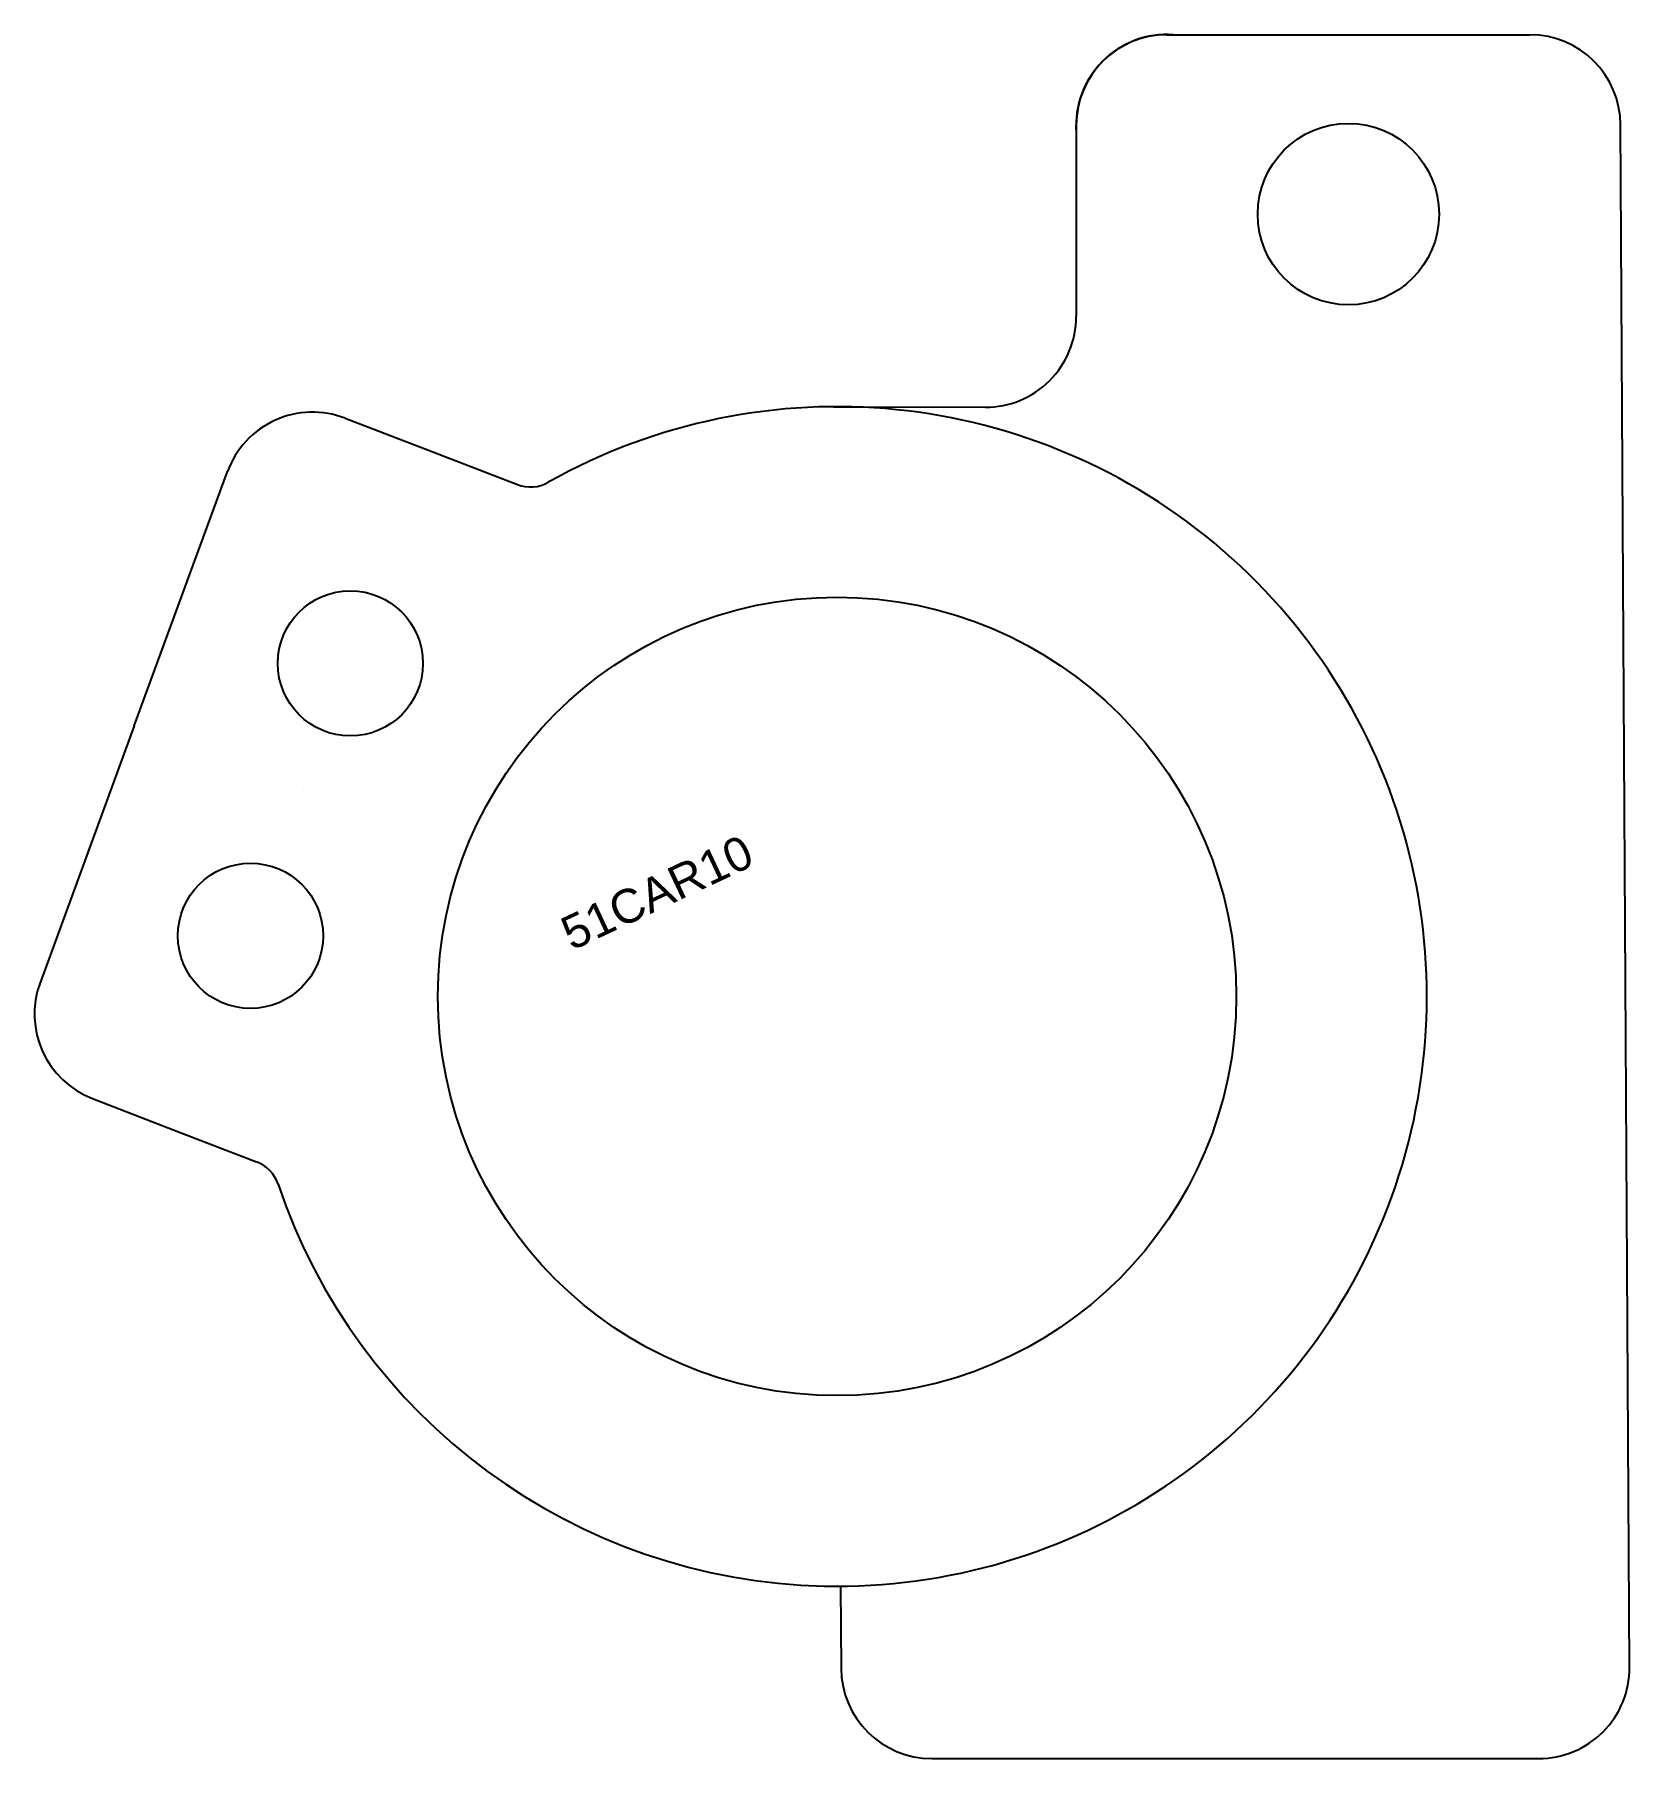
# Model space of a CAD drawing. Header units: inches. Extents: x 15 to 62.5, y 7.3 to 22.5.
# Drawn here: x 14.98 to 23.77, y 10.43 to 19.94 of the extents above; entities outside this region: 2.
import ezdxf

# ---------------------------------------------------------------- set-up
doc = ezdxf.new("R2010")
doc.units = ezdxf.units.IN
doc.header["$MEASUREMENT"] = 0
doc.styles.get("Standard").update_dxf_attribs({"font": 'arial.ttf'})

msp = doc.modelspace()

# ---------------------------------------------------------------- linework, layer by layer
for p, q in [((62.4058, 15.0082), (62.3407, 22.499)), ((21.2253, 19.9345), (23.2253, 19.9345)), ((20.7253, 19.4345), (20.7253, 18.3816)), ((23.7746, 10.9376), (23.7252, 19.4374)), ((19.3879, 17.8846), (19.3879, 17.8846)), ((19.3879, 17.8846), (20.2235, 17.8816)), ((16.6968, 17.8212), (17.156, 17.6443)), ((17.156, 17.6443), (17.156, 17.6443)), ((17.156, 17.6443), (17.6457, 17.4558)), ((15.534, 16.126), (16.0477, 17.5267)), ((15.534, 16.126), (15.0147, 14.7103)), ((16.4673, 15.7667), (16.4673, 15.7667)), ((62.4058, 15.0082), (62.473, 7.2684)), ((15.3045, 14.0715), (15.7786, 13.889)), ((15.7786, 13.889), (15.7786, 13.889)), ((15.7786, 13.889), (16.2086, 13.7234)), ((19.4269, 11.3847), (19.4296, 10.9317)), ((19.9296, 10.4347), (23.2746, 10.4347))]:
    msp.add_line(p, q)
for centre, radius in [((22.2253, 18.9459), 0.5), ((16.7252, 16.47), 0.4), ((19.4074, 14.6346), 2.2), ((16.1746, 14.9686), 0.4)]:
    msp.add_circle(centre, radius)
for centre, radius, start, end in [((21.2253, 19.4345), 0.5013, 85.84022, 184.15978), ((21.2253, 19.4345), 0.5, 90, 180), ((23.2253, 19.4345), 0.5, 0.33266, 90), ((23.2253, 19.4345), 0.5, 0.33266, 90), ((20.2253, 18.3816), 0.5, 269.79749, 0), ((19.4074, 14.6346), 3.25, 198.55512, 119.32791), ((16.5171, 17.3545), 0.5, 68.94151, 159.85858), ((17.7176, 17.6424), 0.2, 248.94151, 299.32791), ((15.4841, 14.5381), 0.5, 159.85858, 248.94151), ((16.1367, 13.5368), 0.2, 18.55512, 68.94151), ((19.9296, 10.9347), 0.5, 180.34316, 270), ((23.2746, 10.9347), 0.5, 270, 0.33266)]:
    msp.add_arc(centre, radius, start, end)

# ---------------------------------------------------------------- texts
msp.add_text('51CAR10', height=0.1858, rotation=25.17442).set_placement((17.9449, 14.8849))

doc.saveas('drawing.dxf')
